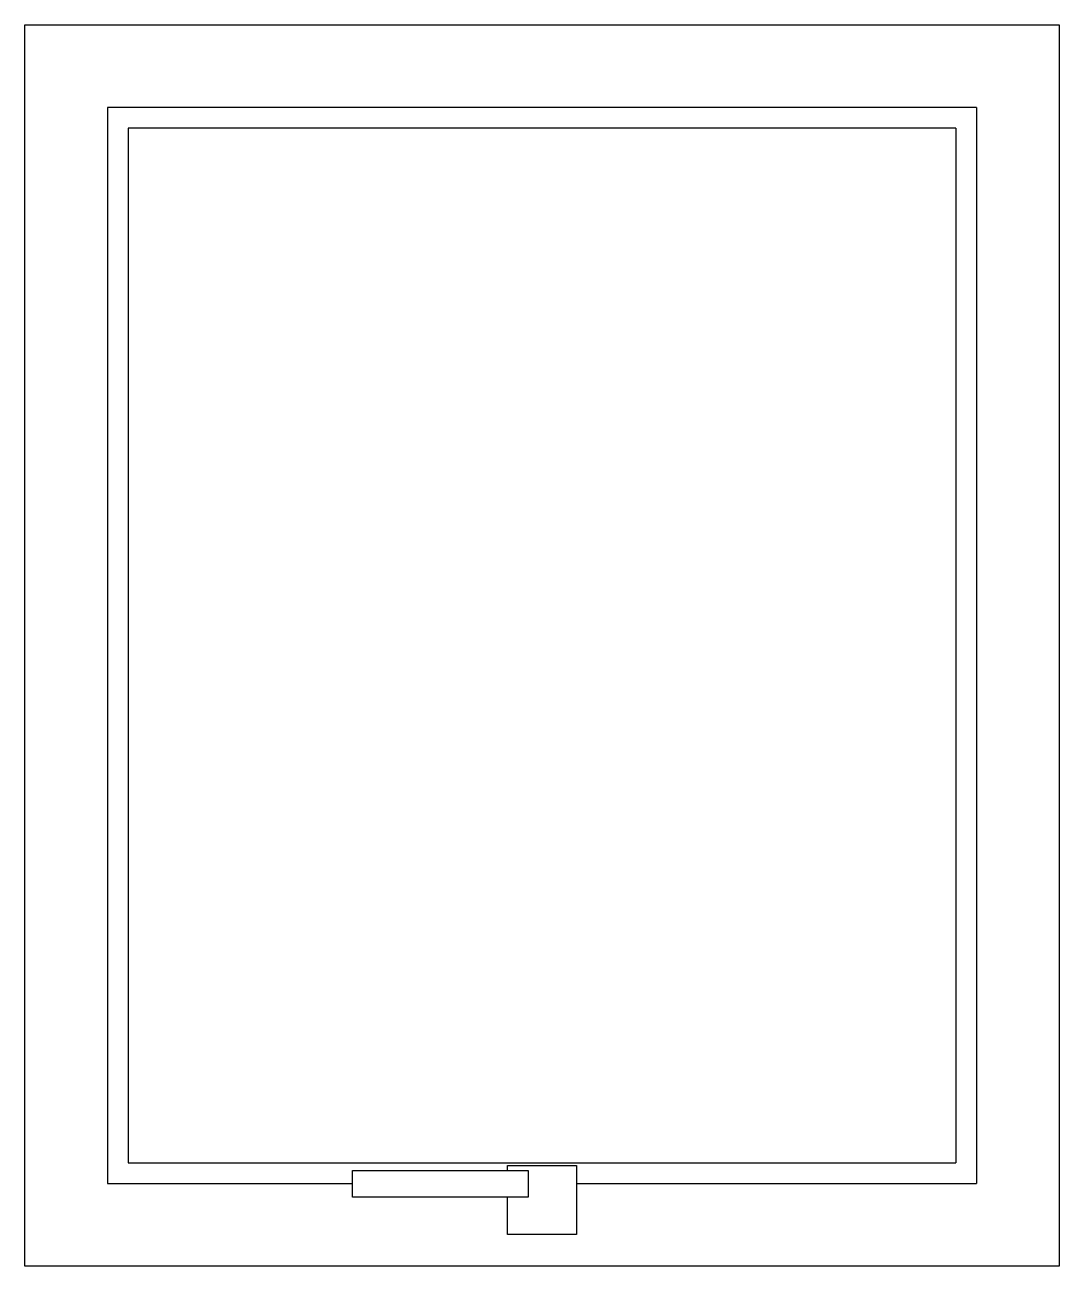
# Model space of a CAD drawing. Header units: millimetres. Extents: x -722.131 to -721.631, y 1792.65 to 1793.25.
import ezdxf

# ---------------------------------------------------------------- set-up
doc = ezdxf.new("R2010")
doc.units = ezdxf.units.MM
doc.header["$LTSCALE"] = 10
doc.layers.add('Janelas', color=2, linetype='Continuous')

msp = doc.modelspace()

# ---------------------------------------------------------------- linework, layer by layer
at = {"layer": 'Janelas', "color": 1}
for p, q in [((-721.67106, 1793.21049), (-722.09106, 1793.21049)), ((-722.09106, 1793.21049), (-722.09106, 1792.69049)), ((-721.67106, 1793.21049), (-721.67106, 1792.69049)), ((-721.68106, 1793.20049), (-722.08106, 1793.20049)), ((-722.08106, 1793.20049), (-722.08106, 1792.70049)), ((-721.68106, 1793.20049), (-721.68106, 1792.70049)), ((-722.08106, 1792.70049), (-721.68106, 1792.70049)), ((-722.09106, 1792.69049), (-721.97265, 1792.69049)), ((-721.86437, 1792.69049), (-721.67106, 1792.69049))]:
    msp.add_line(p, q, dxfattribs=at)
at = {"layer": 'Janelas'}
msp.add_lwpolyline([(-721.63106, 1793.25049), (-721.63106, 1792.65049), (-722.13106, 1792.65049), (-722.13106, 1793.25049)], close=True, dxfattribs=at)
at = {"layer": 'Janelas', "color": 1}
msp.add_lwpolyline([(-721.89776, 1792.6968), (-721.89776, 1792.69913), (-721.86437, 1792.69913), (-721.86437, 1792.66577), (-721.89776, 1792.66577), (-721.89776, 1792.68383)], dxfattribs=at)
msp.add_lwpolyline([(-721.97265, 1792.6968), (-721.88778, 1792.6968), (-721.88778, 1792.68383), (-721.97265, 1792.68383)], close=True, dxfattribs=at)

doc.saveas('drawing.dxf')
